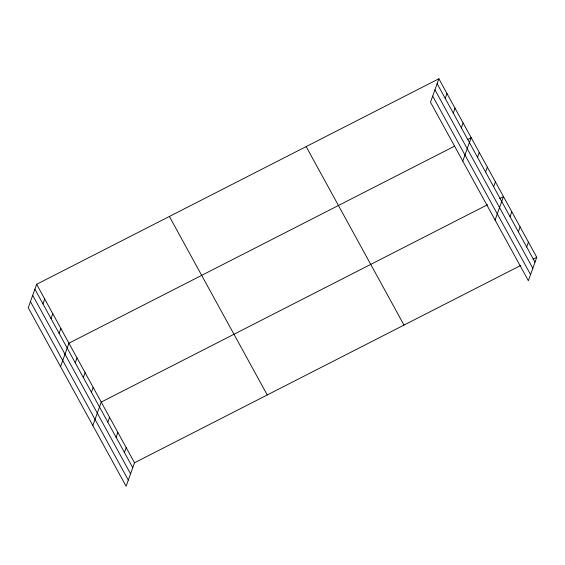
<?xml version="1.0" encoding="UTF-8"?>
<svg xmlns="http://www.w3.org/2000/svg" width="565" height="565" viewBox="0 0 565 565"><rect width="100%" height="100%" fill="white"/><g stroke="black" fill="none" stroke-linecap="round" stroke-linejoin="round"><path stroke-width="0.85" d="M438.885 78.775L430.495 102.223L528.353 280.713L536.75 257.266L438.885 78.775L36.647 284.287L28.25 307.734L126.115 486.225L134.505 462.777L520.824 265.402M42.968 303.906L44.72 299.012M51.041 318.632L52.792 313.737M59.113 333.357L60.865 328.463M60.547 366.636L68.937 343.188L454.493 146.201M75.258 362.808L77.017 357.913M83.338 377.533L85.089 372.639M91.41 392.258L93.161 387.364M92.837 425.537L101.234 402.089L487.546 204.714M107.802 422.154L109.554 417.267M116.122 437.331L117.873 432.437M124.434 452.501L126.186 447.607M445.213 98.395L446.964 93.5M453.285 113.12L455.037 108.226M461.358 127.845L463.109 122.951M462.784 161.124L471.182 137.676L467.389 139.612M477.503 157.296L479.254 152.402M485.575 172.021L487.327 167.127M493.655 186.747L495.406 181.852M495.081 220.025L503.479 196.578L499.686 198.513M510.047 216.642L511.798 211.748M518.359 231.812L520.111 226.925M526.679 246.99L528.43 242.095M532.957 259.201L536.75 257.266M437.133 83.669L534.999 262.16M434.944 89.793L532.809 268.283M432.684 96.099L530.549 274.59M306.145 146.589L404.01 325.087M169.387 216.466L267.245 394.963M36.647 284.287L134.505 462.777M34.896 289.181L132.754 467.672M32.699 295.304L130.564 473.795M30.439 301.611L128.304 480.102"/></g></svg>
